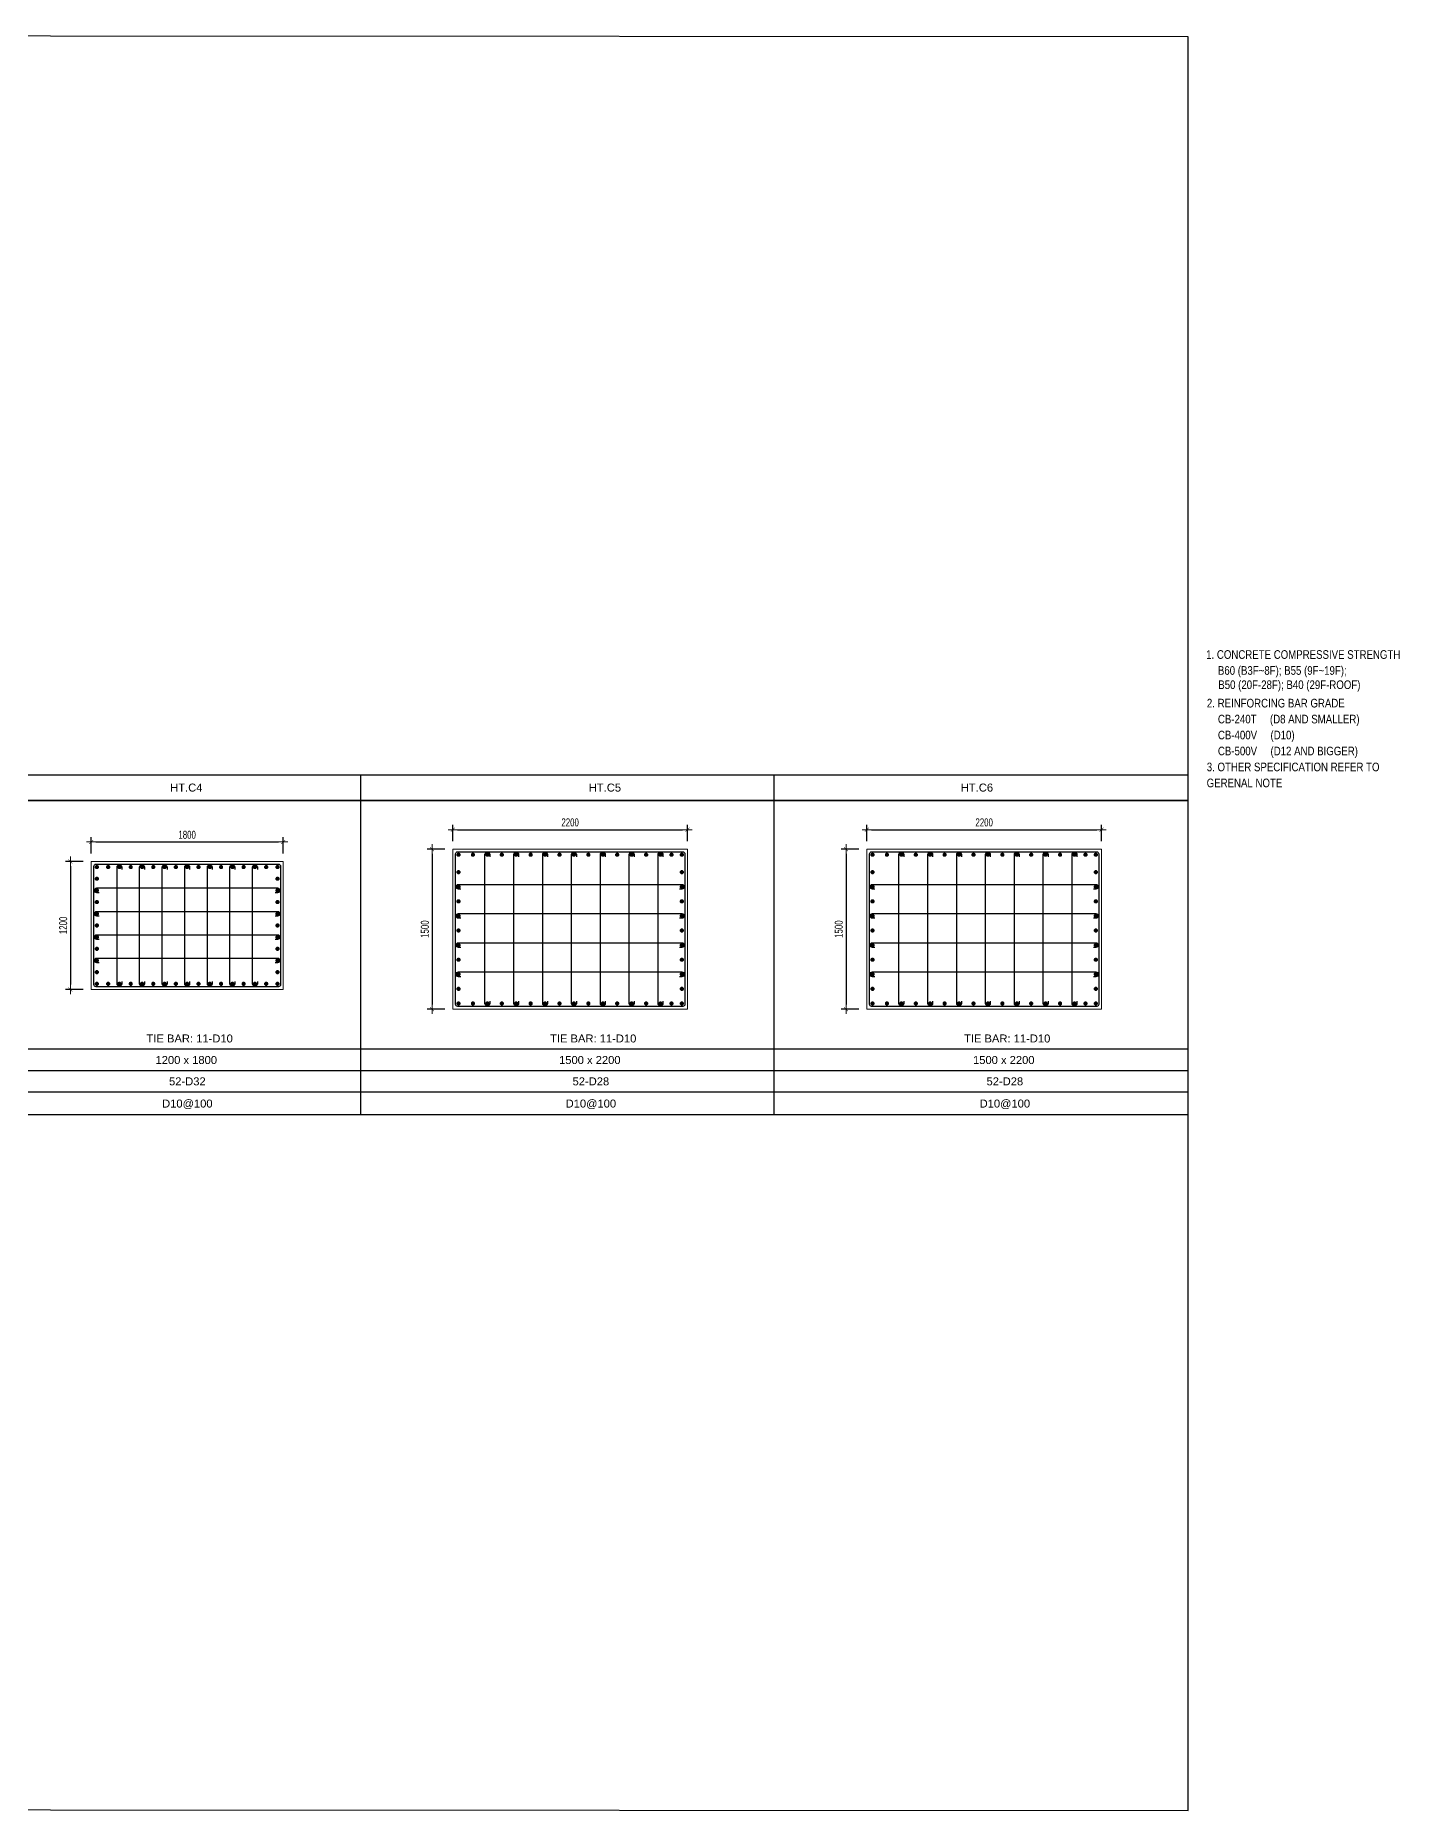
# Model space of a CAD drawing. Header units: millimetres. Extents: x 458085 to 481415, y 87765 to 165974.
# Drawn here: x 468616 to 481406, y 87765 to 104398 of the extents above; entities that cross this region are included whole.
import ezdxf
from ezdxf.enums import TextEntityAlignment as Align

# ---------------------------------------------------------------- set-up
doc = ezdxf.new("R2010")
doc.units = ezdxf.units.MM
doc.layers.get('Defpoints').update_dxf_attribs({"color": 151, "lineweight": 9})
for name, color, linetype in [('2', 2, 'Continuous'), ('A-ANNO-LEAD', 4, 'Continuous'), ('TIT1', 3, 'Continuous')]:
    doc.layers.add(name, color=color, linetype=linetype)
for name, color, linetype, lineweight in [('NDC_S_CONTINUOUS', 3, 'Continuous', 20), ('NDC_S_DIM', 1, 'Continuous', 15), ('NDC_S_REBAR', 4, 'Continuous', 35)]:
    doc.layers.add(name, color=color, linetype=linetype, lineweight=lineweight)
doc.styles.add('ARIAL', font='arial.ttf', dxfattribs={"width": 0.8})
doc.styles.add('NDC_ARIAL', font='arial.ttf', dxfattribs={"width": 0.85})
doc.styles.add('NDC_DIM', font='', dxfattribs={"width": 0.75})
doc.styles.get('NDC_DIM').set_extended_font_data('Dotum')
doc.dimstyles.new('NDC_dim_30', dxfattribs={"dimscale": 30, "dimtxt": 2.5, "dimasz": 1.5, "dimexe": 1.5, "dimexo": 2.5, "dimgap": 1, "dimtad": 1, "dimdec": 0, "dimzin": 0, "dimdsep": 46, "dimtxsty": 'NDC_DIM', "dimblk": 'DIMMARK', "dimcen": 0.09, "dimdle": 1.2, "dimclrd": 1, "dimclre": 1, "dimclrt": 3, "dimadec": 0, "dimazin": 0, "dimtfac": 1, "dimtdec": 0, "dimtix": 1, "dimtofl": 0, "dimtmove": 0, "dimatfit": 3, "dimfxl": 8, "dimfxlon": 1, "dimtolj": 1, "dimtzin": 0, "dimarcsym": 0})

# ---------------------------------------------------------------- blocks, each defined once
blk = doc.blocks.new('DIMMARK')
at = {"layer": 'NDC_S_DIM', "color": 1}
blk.add_line((-1.5, 0), (1, 0), dxfattribs=at)
at = {"layer": 'NDC_S_DIM', "color": 2, "const_width": 0.1}
blk.add_lwpolyline([(-0.42, -0.42), (0.42, 0.42)], dxfattribs=at)
blk = doc.blocks.new('*D297')
at = {"layer": 'Defpoints', "color": 0, "ltscale": 40, "transparency": 16777216}
for p in [(470938, 96841), (469138, 96659), (470938, 96659)]:
    blk.add_point(p, dxfattribs=at)
at = {"layer": 'NDC_S_DIM', "color": 1, "lineweight": -2, "ltscale": 40, "transparency": 16777216}
for p, q in [((469138, 96734), (469138, 96886)), ((469183, 96841), (470893, 96841)), ((470938, 96734), (470938, 96886))]:
    blk.add_line(p, q, dxfattribs=at)
at = {"layer": 'NDC_S_DIM', "color": 1, "lineweight": -2, "ltscale": 40, "transparency": 16777216, "xscale": 45, "yscale": 45, "zscale": 45, "rotation": 180}
blk.add_blockref('DIMMARK', (469138, 96841), dxfattribs=at)
at = {"layer": 'NDC_S_DIM', "color": 1, "lineweight": -2, "ltscale": 40, "transparency": 16777216, "xscale": 45, "yscale": 45, "zscale": 45}
blk.add_blockref('DIMMARK', (470938, 96841), dxfattribs=at)
at = {"layer": 'NDC_S_DIM', "color": 3, "ltscale": 40, "transparency": 16777216, "insert": (470038, 96908), "char_height": 75, "attachment_point": 5, "style": 'NDC_DIM'}
blk.add_mtext('\\A1;1800', dxfattribs=at)
blk = doc.blocks.new('*D298')
at = {"layer": 'Defpoints', "color": 0, "ltscale": 40, "transparency": 16777216}
for p in [(469138, 96659), (468943, 95459), (469138, 95459)]:
    blk.add_point(p, dxfattribs=at)
at = {"layer": 'NDC_S_DIM', "color": 1, "lineweight": -2, "ltscale": 40, "transparency": 16777216}
for p, q in [((469063, 96659), (468898, 96659)), ((468943, 96614), (468943, 95504)), ((469063, 95459), (468898, 95459))]:
    blk.add_line(p, q, dxfattribs=at)
at = {"layer": 'NDC_S_DIM', "color": 1, "lineweight": -2, "ltscale": 40, "transparency": 16777216, "xscale": 45, "yscale": 45, "zscale": 45}
for p, rotation in [((468943, 96659), 90), ((468943, 95459), 270)]:
    blk.add_blockref('DIMMARK', p, dxfattribs=dict(at, rotation=rotation))
at = {"layer": 'NDC_S_DIM', "color": 3, "ltscale": 40, "transparency": 16777216, "insert": (468876, 96059), "char_height": 75, "attachment_point": 5, "rotation": 90, "style": 'NDC_DIM'}
blk.add_mtext('\\A1;1200', dxfattribs=at)
blk = doc.blocks.new('kata_block_THEP')
at = {"layer": 'NDC_S_REBAR', "color": 0}
for p, q in [((-0.5, 0), (0.5, 0)), ((-0.35, 0.35), (0.35, -0.35)), ((0.35, 0.35), (-0.35, -0.35)), ((0, 0.5), (0, -0.5))]:
    blk.add_line(p, q, dxfattribs=at)
at = {"layer": 'NDC_S_REBAR', "color": 0, "const_width": 0.0833}
blk.add_lwpolyline([(-0.5, 0, 1), (0.5, 0, 1), (-0.5, 0, 1)], format="xyb", dxfattribs=at)
blk = doc.blocks.new('*D299')
at = {"layer": 'Defpoints', "color": 0, "ltscale": 40, "transparency": 16777216}
for p in [(474729, 96956), (472529, 96774), (474729, 96774)]:
    blk.add_point(p, dxfattribs=at)
at = {"layer": 'NDC_S_DIM', "color": 1, "lineweight": -2, "ltscale": 40, "transparency": 16777216}
for p, q in [((472529, 96849), (472529, 97001)), ((474729, 96849), (474729, 97001)), ((472574, 96956), (474684, 96956))]:
    blk.add_line(p, q, dxfattribs=at)
at = {"layer": 'NDC_S_DIM', "color": 1, "lineweight": -2, "ltscale": 40, "transparency": 16777216, "xscale": 45, "yscale": 45, "zscale": 45, "rotation": 180}
blk.add_blockref('DIMMARK', (472529, 96956), dxfattribs=at)
at = {"layer": 'NDC_S_DIM', "color": 1, "lineweight": -2, "ltscale": 40, "transparency": 16777216, "xscale": 45, "yscale": 45, "zscale": 45}
blk.add_blockref('DIMMARK', (474729, 96956), dxfattribs=at)
at = {"layer": 'NDC_S_DIM', "color": 3, "ltscale": 40, "transparency": 16777216, "insert": (473629, 97024), "char_height": 75, "attachment_point": 5, "style": 'NDC_DIM'}
blk.add_mtext('\\A1;2200', dxfattribs=at)
blk = doc.blocks.new('*D300')
at = {"layer": 'Defpoints', "color": 0, "ltscale": 40, "transparency": 16777216}
for p in [(472529, 96774), (472334, 95274), (472529, 95274)]:
    blk.add_point(p, dxfattribs=at)
at = {"layer": 'NDC_S_DIM', "color": 1, "lineweight": -2, "ltscale": 40, "transparency": 16777216}
for p, q in [((472454, 96774), (472289, 96774)), ((472334, 96729), (472334, 95319)), ((472454, 95274), (472289, 95274))]:
    blk.add_line(p, q, dxfattribs=at)
at = {"layer": 'NDC_S_DIM', "color": 1, "lineweight": -2, "ltscale": 40, "transparency": 16777216, "xscale": 45, "yscale": 45, "zscale": 45}
for p, rotation in [((472334, 96774), 90), ((472334, 95274), 270)]:
    blk.add_blockref('DIMMARK', p, dxfattribs=dict(at, rotation=rotation))
at = {"layer": 'NDC_S_DIM', "color": 3, "ltscale": 40, "transparency": 16777216, "insert": (472267, 96024), "char_height": 75, "attachment_point": 5, "rotation": 90, "style": 'NDC_DIM'}
blk.add_mtext('\\A1;1500', dxfattribs=at)
blk = doc.blocks.new('*D307')
at = {"layer": 'Defpoints', "color": 0, "ltscale": 40, "transparency": 16777216}
for p in [(478611, 96956), (476411, 96774), (478611, 96774)]:
    blk.add_point(p, dxfattribs=at)
at = {"layer": 'NDC_S_DIM', "color": 1, "lineweight": -2, "ltscale": 40, "transparency": 16777216}
for p, q in [((476411, 96849), (476411, 97001)), ((478611, 96849), (478611, 97001)), ((476456, 96956), (478566, 96956))]:
    blk.add_line(p, q, dxfattribs=at)
at = {"layer": 'NDC_S_DIM', "color": 1, "lineweight": -2, "ltscale": 40, "transparency": 16777216, "xscale": 45, "yscale": 45, "zscale": 45, "rotation": 180}
blk.add_blockref('DIMMARK', (476411, 96956), dxfattribs=at)
at = {"layer": 'NDC_S_DIM', "color": 1, "lineweight": -2, "ltscale": 40, "transparency": 16777216, "xscale": 45, "yscale": 45, "zscale": 45}
blk.add_blockref('DIMMARK', (478611, 96956), dxfattribs=at)
at = {"layer": 'NDC_S_DIM', "color": 3, "ltscale": 40, "transparency": 16777216, "insert": (477511, 97024), "char_height": 75, "attachment_point": 5, "style": 'NDC_DIM'}
blk.add_mtext('\\A1;2200', dxfattribs=at)
blk = doc.blocks.new('*D308')
at = {"layer": 'Defpoints', "color": 0, "ltscale": 40, "transparency": 16777216}
for p in [(476411, 96774), (476216, 95274), (476411, 95274)]:
    blk.add_point(p, dxfattribs=at)
at = {"layer": 'NDC_S_DIM', "color": 1, "lineweight": -2, "ltscale": 40, "transparency": 16777216}
for p, q in [((476336, 96774), (476171, 96774)), ((476216, 96729), (476216, 95319)), ((476336, 95274), (476171, 95274))]:
    blk.add_line(p, q, dxfattribs=at)
at = {"layer": 'NDC_S_DIM', "color": 1, "lineweight": -2, "ltscale": 40, "transparency": 16777216, "xscale": 45, "yscale": 45, "zscale": 45}
for p, rotation in [((476216, 96774), 90), ((476216, 95274), 270)]:
    blk.add_blockref('DIMMARK', p, dxfattribs=dict(at, rotation=rotation))
at = {"layer": 'NDC_S_DIM', "color": 3, "ltscale": 40, "transparency": 16777216, "insert": (476148, 96024), "char_height": 75, "attachment_point": 5, "rotation": 90, "style": 'NDC_DIM'}
blk.add_mtext('\\A1;1500', dxfattribs=at)

msp = doc.modelspace()

# ---------------------------------------------------------------- linework, layer by layer
at = {"layer": '2', "lineweight": -2, "ltscale": 1000}
for points in [[(474704.5, 96729.4), (474704.5, 95319.4, -0.4142136), (474684.5, 95299.4), (472574.5, 95299.4, -0.4142136), (472554.5, 95319.4), (472554.5, 96729.4, -0.4142136), (472574.5, 96749.4), (474684.5, 96749.4, -0.4142136)], [(478586.1, 96729.4), (478586.1, 95319.4, -0.4142136), (478566.1, 95299.4), (476456.1, 95299.4, -0.4142136), (476436.1, 95319.4), (476436.1, 96729.4, -0.4142136), (476456.1, 96749.4), (478566.1, 96749.4, -0.4142136)], [(470913.4, 96614), (470913.4, 95504, -0.4142136), (470893.4, 95484), (469183.4, 95484, -0.4142136), (469163.4, 95504), (469163.4, 96614, -0.4142136), (469183.4, 96634), (470893.4, 96634, -0.4142136)]]:
    msp.add_lwpolyline(points, format="xyb", close=True, dxfattribs=at)
at = {"layer": '2'}
for points in [[(472875.5, 95349.5), (472875.5, 95327.4, -1), (472830.5, 95327.4), (472830.5, 96722.9, -1), (472875.5, 96722.9), (472875.5, 96700.7)], [(473146.1, 95349.5), (473146.1, 95327.4, -1), (473101.1, 95327.4), (473101.1, 96722.9, -1), (473146.1, 96722.9), (473146.1, 96700.7)], [(473416.7, 95349.5), (473416.7, 95327.4, -1), (473371.7, 95327.4), (473371.7, 96722.9, -1), (473416.7, 96722.9), (473416.7, 96700.7)], [(473687.3, 95349.5), (473687.3, 95327.4, -1), (473642.2, 95327.4), (473642.2, 96722.9, -1), (473687.3, 96722.9), (473687.3, 96700.7)], [(473957.8, 95349.5), (473957.8, 95327.4, -1), (473912.8, 95327.4), (473912.8, 96722.9, -1), (473957.8, 96722.9), (473957.8, 96700.7)], [(474228.4, 95349.5), (474228.4, 95327.4, -1), (474183.4, 95327.4), (474183.4, 96722.9, -1), (474228.4, 96722.9), (474228.4, 96700.7)], [(474499, 95349.5), (474499, 95327.4, -1), (474453.9, 95327.4), (474453.9, 96722.9, -1), (474499, 96722.9), (474499, 96700.7)], [(476757.1, 95349.5), (476757.1, 95327.4, -1), (476712.1, 95327.4), (476712.1, 96722.9, -1), (476757.1, 96722.9), (476757.1, 96700.7)], [(477027.7, 95349.5), (477027.7, 95327.4, -1), (476982.7, 95327.4), (476982.7, 96722.9, -1), (477027.7, 96722.9), (477027.7, 96700.7)], [(477298.3, 95349.5), (477298.3, 95327.4, -1), (477253.3, 95327.4), (477253.3, 96722.9, -1), (477298.3, 96722.9), (477298.3, 96700.7)], [(477568.9, 95349.5), (477568.9, 95327.4, -1), (477523.8, 95327.4), (477523.8, 96722.9, -1), (477568.9, 96722.9), (477568.9, 96700.7)], [(477839.4, 95349.5), (477839.4, 95327.4, -1), (477794.4, 95327.4), (477794.4, 96722.9, -1), (477839.4, 96722.9), (477839.4, 96700.7)], [(478110, 95349.5), (478110, 95327.4, -1), (478065, 95327.4), (478065, 96722.9, -1), (478110, 96722.9), (478110, 96700.7)], [(478380.6, 95349.5), (478380.6, 95327.4, -1), (478335.6, 95327.4), (478335.6, 96722.9, -1), (478380.6, 96722.9), (478380.6, 96700.7)], [(469425.7, 95532.7), (469425.7, 95510.5, -1), (469380.7, 95510.5), (469380.7, 96606, -1), (469425.7, 96606), (469425.7, 96583.9)], [(469637.4, 95532.7), (469637.4, 95510.5, -1), (469592.4, 95510.5), (469592.4, 96606, -1), (469637.4, 96606), (469637.4, 96583.9)], [(469849.2, 95532.7), (469849.2, 95510.5, -1), (469804.2, 95510.5), (469804.2, 96606, -1), (469849.2, 96606), (469849.2, 96583.9)], [(470060.9, 95532.7), (470060.9, 95510.5, -1), (470015.9, 95510.5), (470015.9, 96606, -1), (470060.9, 96606), (470060.9, 96583.9)], [(470272.7, 95532.7), (470272.7, 95510.5, -1), (470227.7, 95510.5), (470227.7, 96606, -1), (470272.7, 96606), (470272.7, 96583.9)], [(470484.4, 95532.7), (470484.4, 95510.5, -1), (470439.4, 95510.5), (470439.4, 96606, -1), (470484.4, 96606), (470484.4, 96583.9)], [(470696.2, 95532.7), (470696.2, 95510.5, -1), (470651.2, 95510.5), (470651.2, 96606, -1), (470696.2, 96606), (470696.2, 96583.9)], [(469213.6, 96364.7), (469191.4, 96364.7, -1), (469191.4, 96409.7), (470885.4, 96409.7, -1), (470885.4, 96364.7), (470863.3, 96364.7)], [(472604.6, 96398.9), (472582.5, 96398.9, -1), (472582.5, 96443.9), (474676.5, 96443.9, -1), (474676.5, 96398.9), (474654.3, 96398.9)], [(476486.2, 96398.9), (476464.1, 96398.9, -1), (476464.1, 96443.9), (478558.1, 96443.9, -1), (478558.1, 96398.9), (478535.9, 96398.9)], [(469213.6, 96145.9), (469191.4, 96145.9, -1), (469191.4, 96190.9), (470885.4, 96190.9, -1), (470885.4, 96145.9), (470863.3, 96145.9)], [(472604.6, 96125.4), (472582.5, 96125.4, -1), (472582.5, 96170.4), (474676.5, 96170.4, -1), (474676.5, 96125.4), (474654.3, 96125.4)], [(476486.2, 96125.4), (476464.1, 96125.4, -1), (476464.1, 96170.4), (478558.1, 96170.4, -1), (478558.1, 96125.4), (478535.9, 96125.4)], [(469213.6, 95927.1), (469191.4, 95927.1, -1), (469191.4, 95972.1), (470885.4, 95972.1, -1), (470885.4, 95927.1), (470863.3, 95927.1)], [(472604.6, 95851.9), (472582.5, 95851.9, -1), (472582.5, 95896.9), (474676.5, 95896.9, -1), (474676.5, 95851.9), (474654.3, 95851.9)], [(476486.2, 95851.9), (476464.1, 95851.9, -1), (476464.1, 95896.9), (478558.1, 95896.9, -1), (478558.1, 95851.9), (478535.9, 95851.9)], [(469213.6, 95708.3), (469191.4, 95708.3, -1), (469191.4, 95753.3), (470885.4, 95753.3, -1), (470885.4, 95708.3), (470863.3, 95708.3)], [(472604.6, 95578.4), (472582.5, 95578.4, -1), (472582.5, 95623.4), (474676.5, 95623.4, -1), (474676.5, 95578.4), (474654.3, 95578.4)], [(476486.2, 95578.4), (476464.1, 95578.4, -1), (476464.1, 95623.4), (478558.1, 95623.4, -1), (478558.1, 95578.4), (478535.9, 95578.4)]]:
    msp.add_lwpolyline(points, format="xyb", dxfattribs=at)
at = {"layer": 'A-ANNO-LEAD'}
msp.add_lwpolyline([(458087.5, 87778.2), (479422.5, 87765.1), (479422.5, 104385.1), (458087.5, 104398.2)], close=True, dxfattribs=at)
at = {"layer": 'NDC_S_CONTINUOUS', "ltscale": 70}
for points in [[(470938.4, 96659), (470938.4, 95459), (469138.4, 95459), (469138.4, 96659), (470938.4, 96659)], [(474729.5, 96774.4), (474729.5, 95274.4), (472529.5, 95274.4), (472529.5, 96774.4), (474729.5, 96774.4)], [(478611.1, 96774.4), (478611.1, 95274.4), (476411.1, 95274.4), (476411.1, 96774.4), (478611.1, 96774.4)]]:
    msp.add_lwpolyline(points, dxfattribs=at)
at = {"layer": 'TIT1', "color": 2}
msp.add_line((458715.4, 97470.6), (479422.5, 97470.6), dxfattribs=at)
at = {"layer": 'TIT1'}
for p, q in [((471662.3, 97470.6), (471662.3, 94282.6)), ((475537.7, 97470.6), (475537.7, 94282.6)), ((458715.4, 97230.6), (479422.5, 97230.6)), ((479422.5, 97230.6), (458715.4, 97230.6)), ((479422.5, 97230.6), (458715.4, 97230.6)), ((479422.5, 94282.6), (458715.4, 94282.6))]:
    msp.add_line(p, q, dxfattribs=at)
at = {"layer": 'TIT1', "color": 8}
for p, q in [((479422.5, 94897.9), (458715.4, 94897.9)), ((479422.5, 94697.9), (458715.4, 94697.9)), ((479422.5, 94497.9), (458715.4, 94497.9))]:
    msp.add_line(p, q, dxfattribs=at)

# ---------------------------------------------------------------- block references
at = {"layer": '2', "yscale": 36, "zscale": 36}
for p, xscale, rotation in [((472582.5, 96721.4), -36, 90), ((472717.7, 96721.4), -36, 90), ((472853, 96721.4), -36, 90), ((472988.3, 96721.4), -36, 90), ((473123.6, 96721.4), -36, 90), ((473258.9, 96721.4), -36, 90), ((473394.2, 96721.4), -36, 90), ((473529.5, 96721.4), -36, 90), ((473664.7, 96721.4), -36, 90), ((473800, 96721.4), -36, 90), ((473935.3, 96721.4), -36, 90), ((474070.6, 96721.4), -36, 90), ((474205.9, 96721.4), -36, 90), ((474341.2, 96721.4), -36, 90), ((474476.5, 96721.4), -36, 90), ((474579.6, 96721.4), -36, 90), ((474676.5, 96721.4), 36, 270), ((476464.1, 96721.4), -36, 90), ((476599.4, 96721.4), -36, 90), ((476734.6, 96721.4), -36, 90), ((476869.9, 96721.4), -36, 90), ((477005.2, 96721.4), -36, 90), ((477140.5, 96721.4), -36, 90), ((477275.8, 96721.4), -36, 90), ((477411.1, 96721.4), -36, 90), ((477546.4, 96721.4), -36, 90), ((477681.6, 96721.4), -36, 90), ((477816.9, 96721.4), -36, 90), ((477952.2, 96721.4), -36, 90), ((478087.5, 96721.4), -36, 90), ((478222.8, 96721.4), -36, 90), ((478358.1, 96721.4), -36, 90), ((478461.2, 96721.4), -36, 90), ((478558.1, 96721.4), 36, 270), ((469191.4, 96606), -36, 90), ((469191.4, 96496.6), -36, 90), ((469297.3, 96606), -36, 90), ((469403.2, 96606), -36, 90), ((469509, 96606), -36, 90), ((469614.9, 96606), -36, 90), ((469720.8, 96606), -36, 90), ((469826.7, 96606), -36, 90), ((469932.5, 96606), -36, 90), ((470038.4, 96606), -36, 90), ((470144.3, 96606), -36, 90), ((470250.2, 96606), -36, 90), ((470356, 96606), -36, 90), ((470461.9, 96606), -36, 90), ((470567.8, 96606), -36, 90), ((470673.7, 96606), -36, 90), ((470779.5, 96606), -36, 90), ((470885.4, 96606), 36, 270), ((470885.4, 96496.6), 36, 270), ((472582.5, 96558.1), -36, 90), ((474676.5, 96558.1), 36, 270), ((476464.1, 96558.1), -36, 90), ((478558.1, 96558.1), 36, 270), ((469191.4, 96387.2), -36, 90), ((470885.4, 96387.2), 36, 270), ((472582.5, 96421.4), -36, 90), ((474676.5, 96421.4), 36, 270), ((476464.1, 96421.4), -36, 90), ((478558.1, 96421.4), 36, 270), ((469191.4, 96277.8), -36, 90), ((469191.4, 96168.4), -36, 90), ((470885.4, 96277.8), 36, 270), ((470885.4, 96168.4), 36, 270), ((472582.5, 96284.6), -36, 90), ((472582.5, 96147.9), -36, 90), ((474676.5, 96284.6), 36, 270), ((474676.5, 96147.9), 36, 270), ((476464.1, 96284.6), -36, 90), ((476464.1, 96147.9), -36, 90), ((478558.1, 96284.6), 36, 270), ((478558.1, 96147.9), 36, 270), ((469191.4, 96059), -36, 90), ((470885.4, 96059), 36, 270), ((472582.5, 96011.1), -36, 90), ((474676.5, 96011.1), 36, 270), ((476464.1, 96011.1), -36, 90), ((478558.1, 96011.1), 36, 270), ((469191.4, 95949.6), -36, 90), ((469191.4, 95840.2), -36, 90), ((470885.4, 95949.6), 36, 270), ((470885.4, 95840.2), 36, 270), ((472582.5, 95874.4), -36, 90), ((474676.5, 95874.4), 36, 270), ((476464.1, 95874.4), -36, 90), ((478558.1, 95874.4), 36, 270), ((469191.4, 95730.8), -36, 90), ((469191.4, 95621.4), -36, 90), ((470885.4, 95730.8), 36, 270), ((470885.4, 95621.4), 36, 270), ((472582.5, 95737.6), -36, 90), ((474676.5, 95737.6), 36, 270), ((476464.1, 95737.6), -36, 90), ((478558.1, 95737.6), 36, 270), ((469191.4, 95512), 36, 90), ((469297.3, 95512), 36, 90), ((469403.2, 95512), 36, 90), ((469509, 95512), 36, 90), ((469614.9, 95512), 36, 90), ((469720.8, 95512), 36, 90), ((469826.7, 95512), 36, 90), ((469932.5, 95512), 36, 90), ((470038.4, 95512), 36, 90), ((470144.3, 95512), 36, 90), ((470250.2, 95512), 36, 90), ((470356, 95512), 36, 90), ((470461.9, 95512), 36, 90), ((470567.8, 95512), 36, 90), ((470673.7, 95512), 36, 90), ((470779.5, 95512), 36, 90), ((470885.4, 95512), -36, 270), ((472582.5, 95600.9), -36, 90), ((472582.5, 95464.1), -36, 90), ((474676.5, 95600.9), 36, 270), ((474676.5, 95464.1), 36, 270), ((476464.1, 95600.9), -36, 90), ((476464.1, 95464.1), -36, 90), ((478558.1, 95600.9), 36, 270), ((478558.1, 95464.1), 36, 270), ((472582.5, 95327.4), 36, 90), ((472717.7, 95327.4), 36, 90), ((472853, 95327.4), 36, 90), ((472988.3, 95327.4), 36, 90), ((473123.6, 95327.4), 36, 90), ((473258.9, 95327.4), 36, 90), ((473394.2, 95327.4), 36, 90), ((473529.5, 95327.4), 36, 90), ((473664.7, 95327.4), 36, 90), ((473800, 95327.4), 36, 90), ((473935.3, 95327.4), 36, 90), ((474070.6, 95327.4), 36, 90), ((474205.9, 95327.4), 36, 90), ((474341.2, 95327.4), 36, 90), ((474476.5, 95327.4), 36, 90), ((474579.6, 95327.4), 36, 90), ((474676.5, 95327.4), -36, 270), ((476464.1, 95327.4), 36, 90), ((476599.4, 95327.4), 36, 90), ((476734.6, 95327.4), 36, 90), ((476869.9, 95327.4), 36, 90), ((477005.2, 95327.4), 36, 90), ((477140.5, 95327.4), 36, 90), ((477275.8, 95327.4), 36, 90), ((477411.1, 95327.4), 36, 90), ((477546.4, 95327.4), 36, 90), ((477681.6, 95327.4), 36, 90), ((477816.9, 95327.4), 36, 90), ((477952.2, 95327.4), 36, 90), ((478087.5, 95327.4), 36, 90), ((478222.8, 95327.4), 36, 90), ((478358.1, 95327.4), 36, 90), ((478461.2, 95327.4), 36, 90), ((478558.1, 95327.4), -36, 270)]:
    msp.add_blockref('kata_block_THEP', p, dxfattribs=dict(at, xscale=xscale, rotation=rotation))

# ---------------------------------------------------------------- texts
at = {"layer": 'TIT1', "style": 'ARIAL', "width": 0.8}
for s, p in [('1. CONCRETE COMPRESSIVE STRENGTH', (479592.4, 98557.1)), ('    B60 (B3F~8F); B55 (9F~19F);', (479602.2, 98407.5)), (' B50 (20F-28F); B40 (29F-ROOF)', (479681.1, 98274.1)), ('2. REINFORCING BAR GRADE', (479599.6, 98101.5)), ('    CB-240T     (D8 AND SMALLER)', (479602.2, 97952)), ('    CB-400V     (D10)', (479602.2, 97802.5)), ('    CB-500V     (D12 AND BIGGER)', (479602.2, 97653)), ('3. OTHER SPECIFICATION REFER TO', (479598.4, 97503.4)), ('GERENAL NOTE', (479597.4, 97353.8))]:
    msp.add_text(s, height=81, dxfattribs=at).set_placement(p)
at = {"layer": 'TIT1', "color": 2, "style": 'NDC_ARIAL'}
for s, p in [('HT.C4', (470030.3, 97350.6)), ('HT.C5', (473955.3, 97350.6)), ('HT.C6', (477443.4, 97350.6))]:
    msp.add_text(s, height=75, dxfattribs=at).set_placement(p, align=Align.MIDDLE)
at = {"layer": 'TIT1', "style": 'NDC_ARIAL'}
for s, p in [('TIE BAR: 11-D10', (470061.6, 94999.6)), ('TIE BAR: 11-D10', (473845.2, 94999.6)), ('TIE BAR: 11-D10', (477726.8, 94999.6)), ('1200 x 1800', (470029.8, 94797.7)), ('1500 x 2200', (473813.4, 94797.7)), ('1500 x 2200', (477695, 94797.7)), ('52-D32', (470039.8, 94597.7)), ('52-D28', (473823.4, 94597.7)), ('52-D28', (477705, 94597.7)), ('D10@100', (470039.8, 94384.2)), ('D10@100', (473823.4, 94384.2)), ('D10@100', (477705, 94384.2))]:
    msp.add_text(s, height=75, dxfattribs=at).set_placement(p, align=Align.MIDDLE)

# ---------------------------------------------------------------- dimensions: what is measured, and where the dimension line sits
at = {"layer": 'NDC_S_DIM', "ltscale": 40}
for base, p1, p2, picture, middle in [((474729.5, 96956), (472529.5, 96774.4), (474729.5, 96774.4), '*D299', (473629.5, 97023.5)), ((478611.1, 96956), (476411.1, 96774.4), (478611.1, 96774.4), '*D307', (477511.1, 97023.5)), ((470938.4, 96840.6), (469138.4, 96659), (470938.4, 96659), '*D297', (470038.4, 96908.2))]:
    dim = msp.add_linear_dim(base=base, p1=p1, p2=p2, dimstyle='NDC_dim_30', dxfattribs=at)
    dim.commit()
    dim.dimension.update_dxf_attribs({"geometry": picture, "text_midpoint": middle})
for base, p1, p2, picture, middle in [((472334.1, 95274.4), (472529.5, 96774.4), (472529.5, 95274.4), '*D300', (472266.5, 96024.4)), ((476215.7, 95274.4), (476411.1, 96774.4), (476411.1, 95274.4), '*D308', (476148.2, 96024.4)), ((468943.1, 95459), (469138.4, 96659), (469138.4, 95459), '*D298', (468875.5, 96059))]:
    dim = msp.add_linear_dim(base=base, p1=p1, p2=p2, angle=90, dimstyle='NDC_dim_30', dxfattribs=at)
    dim.commit()
    dim.dimension.update_dxf_attribs({"geometry": picture, "text_midpoint": middle})

doc.saveas('drawing.dxf')
